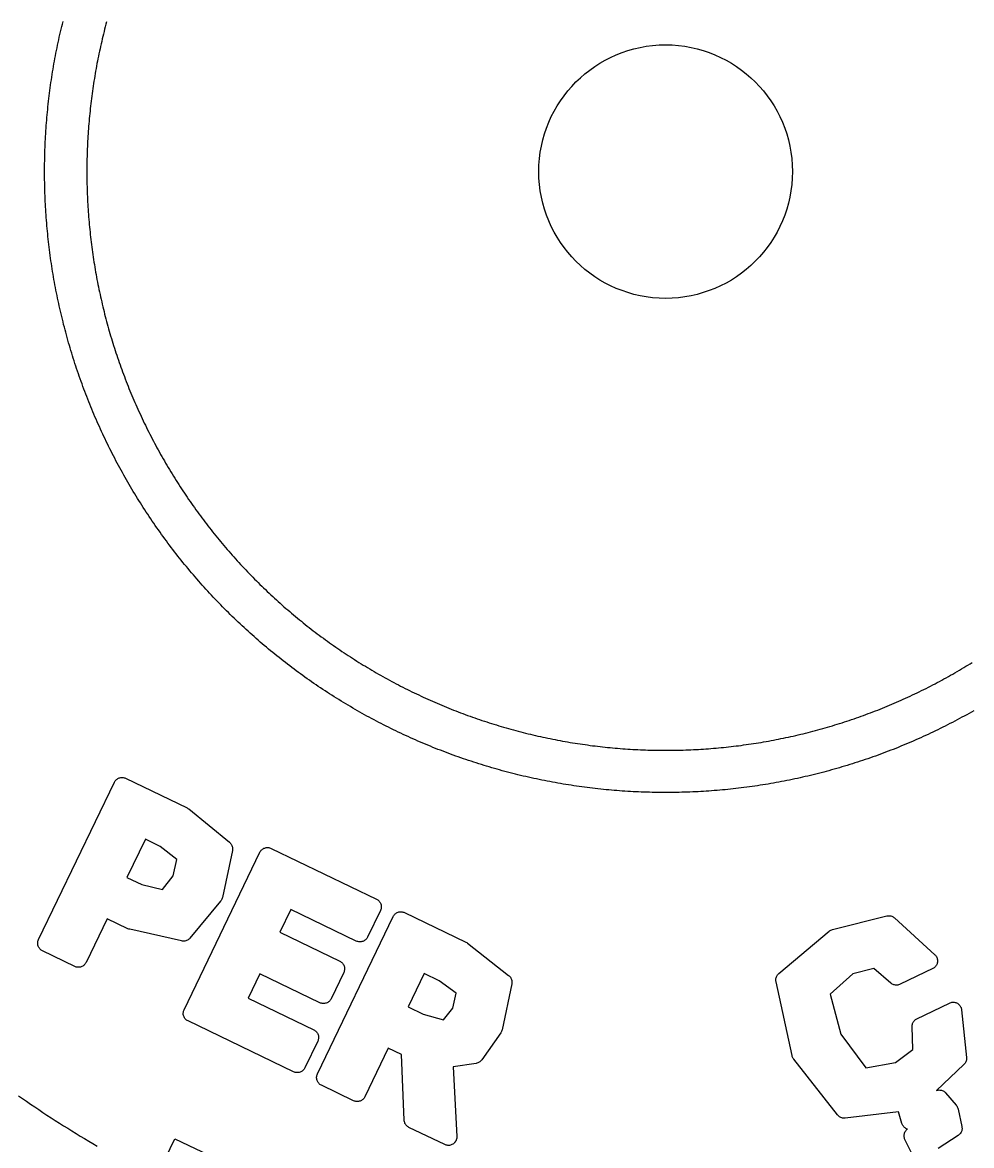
# Model space of a CAD drawing. Header units: millimetres. Extents: x -17.8 to 17.8, y -17.8 to 17.8.
# Drawn here: x -9.385 to -6.016, y -3.457 to 0.529 of the extents above; entities that cross this region are included whole.
import ezdxf

# ---------------------------------------------------------------- set-up
doc = ezdxf.new("R2010")
doc.units = ezdxf.units.MM
doc.layers.add('ALTIN', color=2, linetype='Continuous')
doc.layers.add('KESIM', color=1, linetype='Continuous')

msp = doc.modelspace()

# ---------------------------------------------------------------- linework, layer by layer
at = {"layer": 'ALTIN'}
for points in [[(-6.0086, -1.9134), (-6.017, -1.9182), (-6.0253, -1.9229), (-6.0337, -1.9276), (-6.0422, -1.9322), (-6.0506, -1.9368), (-6.0591, -1.9414), (-6.0675, -1.9459), (-6.076, -1.9504), (-6.0846, -1.9549), (-6.0931, -1.9593), (-6.1017, -1.9637), (-6.1102, -1.968), (-6.1188, -1.9723), (-6.1274, -1.9766), (-6.1361, -1.9808), (-6.1447, -1.985), (-6.1534, -1.9892), (-6.1621, -1.9933), (-6.1708, -1.9974), (-6.1795, -2.0014), (-6.1883, -2.0054), (-6.197, -2.0094), (-6.2058, -2.0133), (-6.2146, -2.0172), (-6.2234, -2.0211), (-6.2322, -2.0249), (-6.2411, -2.0287), (-6.2499, -2.0324), (-6.2588, -2.0361), (-6.2677, -2.0398), (-6.2766, -2.0434), (-6.2855, -2.047), (-6.2945, -2.0505), (-6.3034, -2.054), (-6.3124, -2.0575), (-6.3214, -2.0609), (-6.3304, -2.0643), (-6.3394, -2.0677), (-6.3484, -2.071), (-6.3575, -2.0742), (-6.3665, -2.0775), (-6.3756, -2.0807), (-6.3847, -2.0838), (-6.3938, -2.0869), (-6.4029, -2.09), (-6.412, -2.093), (-6.4212, -2.096), (-6.4303, -2.099), (-6.4395, -2.1019), (-6.4487, -2.1047), (-6.4578, -2.1076), (-6.4671, -2.1104), (-6.4763, -2.1131), (-6.4855, -2.1158), (-6.4947, -2.1185), (-6.504, -2.1211), (-6.5132, -2.1237), (-6.5225, -2.1263), (-6.5318, -2.1288), (-6.5411, -2.1313), (-6.5504, -2.1337), (-6.5597, -2.1361), (-6.569, -2.1384), (-6.5784, -2.1407), (-6.5877, -2.143), (-6.5971, -2.1452), (-6.6064, -2.1474), (-6.6158, -2.1495), (-6.6252, -2.1516), (-6.6346, -2.1537), (-6.644, -2.1557), (-6.6534, -2.1577), (-6.6628, -2.1596), (-6.6722, -2.1615), (-6.6817, -2.1634), (-6.6911, -2.1652), (-6.7006, -2.167), (-6.71, -2.1687), (-6.7195, -2.1704), (-6.729, -2.172), (-6.7385, -2.1737), (-6.7479, -2.1752), (-6.7574, -2.1767), (-6.7669, -2.1782), (-6.7764, -2.1797), (-6.786, -2.1811), (-6.7955, -2.1824), (-6.805, -2.1837), (-6.8145, -2.185), (-6.8241, -2.1863), (-6.8336, -2.1875), (-6.8432, -2.1886), (-6.8527, -2.1897), (-6.8623, -2.1908), (-6.8718, -2.1918), (-6.8814, -2.1928), (-6.891, -2.1937), (-6.9005, -2.1946), (-6.9101, -2.1955), (-6.9197, -2.1963), (-6.9293, -2.1971), (-6.9389, -2.1978), (-6.9485, -2.1985), (-6.9581, -2.1992), (-6.9677, -2.1998), (-6.9773, -2.2003), (-6.9869, -2.2009), (-6.9965, -2.2013), (-7.0061, -2.2018), (-7.0157, -2.2022), (-7.0253, -2.2025), (-7.0349, -2.2029), (-7.0445, -2.2031), (-7.0541, -2.2034), (-7.0637, -2.2035), (-7.0734, -2.2037), (-7.083, -2.2038), (-7.0926, -2.2039), (-7.1022, -2.2039), (-7.1118, -2.2039), (-7.1214, -2.2038), (-7.131, -2.2037), (-7.1407, -2.2035), (-7.1503, -2.2034), (-7.1599, -2.2031), (-7.1695, -2.2029), (-7.1791, -2.2025), (-7.1887, -2.2022), (-7.1983, -2.2018), (-7.2079, -2.2013), (-7.2175, -2.2009), (-7.2271, -2.2003), (-7.2367, -2.1998), (-7.2463, -2.1992), (-7.2559, -2.1985), (-7.2655, -2.1978), (-7.2751, -2.1971), (-7.2847, -2.1963), (-7.2943, -2.1955), (-7.3039, -2.1946), (-7.3134, -2.1937), (-7.323, -2.1928), (-7.3326, -2.1918), (-7.3421, -2.1908), (-7.3517, -2.1897), (-7.3612, -2.1886), (-7.3708, -2.1875), (-7.3803, -2.1863), (-7.3899, -2.185), (-7.3994, -2.1837), (-7.4089, -2.1824), (-7.4184, -2.1811), (-7.428, -2.1797), (-7.4375, -2.1782), (-7.447, -2.1767), (-7.4565, -2.1752), (-7.4659, -2.1737), (-7.4754, -2.172), (-7.4849, -2.1704), (-7.4944, -2.1687), (-7.5038, -2.167), (-7.5133, -2.1652), (-7.5227, -2.1634), (-7.5322, -2.1615), (-7.5416, -2.1596), (-7.551, -2.1577), (-7.5604, -2.1557), (-7.5698, -2.1537), (-7.5792, -2.1516), (-7.5886, -2.1495), (-7.598, -2.1474), (-7.6073, -2.1452), (-7.6167, -2.143), (-7.626, -2.1407), (-7.6354, -2.1384), (-7.6447, -2.1361), (-7.654, -2.1337), (-7.6633, -2.1313), (-7.6726, -2.1288), (-7.6819, -2.1263), (-7.6912, -2.1237), (-7.7004, -2.1211), (-7.7097, -2.1185), (-7.7189, -2.1158), (-7.7281, -2.1131), (-7.7373, -2.1104), (-7.7466, -2.1076), (-7.7557, -2.1047), (-7.7649, -2.1019), (-7.7741, -2.099), (-7.7832, -2.096), (-7.7924, -2.093), (-7.8015, -2.09), (-7.8106, -2.0869), (-7.8197, -2.0838), (-7.8288, -2.0807), (-7.8379, -2.0775), (-7.8469, -2.0742), (-7.856, -2.071), (-7.865, -2.0677), (-7.874, -2.0643), (-7.883, -2.0609), (-7.892, -2.0575), (-7.901, -2.054), (-7.9099, -2.0505), (-7.9189, -2.047), (-7.9278, -2.0434), (-7.9367, -2.0398), (-7.9456, -2.0361), (-7.9545, -2.0324), (-7.9633, -2.0287), (-7.9722, -2.0249), (-7.981, -2.0211), (-7.9898, -2.0172), (-7.9986, -2.0133), (-8.0074, -2.0094), (-8.0161, -2.0054), (-8.0249, -2.0014), (-8.0336, -1.9974), (-8.0423, -1.9933), (-8.051, -1.9892), (-8.0597, -1.985), (-8.0683, -1.9808), (-8.077, -1.9766), (-8.0856, -1.9723), (-8.0942, -1.968), (-8.1027, -1.9637), (-8.1113, -1.9593), (-8.1198, -1.9549), (-8.1284, -1.9504), (-8.1369, -1.9459), (-8.1453, -1.9414), (-8.1538, -1.9368), (-8.1622, -1.9322), (-8.1707, -1.9276), (-8.1791, -1.9229), (-8.1874, -1.9182), (-8.1958, -1.9134), (-8.2041, -1.9086), (-8.2125, -1.9038), (-8.2208, -1.8989), (-8.229, -1.894), (-8.2373, -1.8891), (-8.2455, -1.8841), (-8.2537, -1.8791), (-8.2619, -1.8741), (-8.2701, -1.869), (-8.2782, -1.8639), (-8.2863, -1.8587), (-8.2944, -1.8535), (-8.3025, -1.8483), (-8.3106, -1.8431), (-8.3186, -1.8378), (-8.3266, -1.8325), (-8.3346, -1.8271), (-8.3426, -1.8217), (-8.3505, -1.8163), (-8.3584, -1.8108), (-8.3663, -1.8053), (-8.3742, -1.7998), (-8.382, -1.7942), (-8.3898, -1.7886), (-8.3976, -1.783), (-8.4054, -1.7773), (-8.4131, -1.7716), (-8.4208, -1.7659), (-8.4285, -1.7601), (-8.4362, -1.7543), (-8.4438, -1.7485), (-8.4515, -1.7426), (-8.459, -1.7367), (-8.4666, -1.7307), (-8.4741, -1.7248), (-8.4817, -1.7188), (-8.4891, -1.7127), (-8.4966, -1.7067), (-8.504, -1.7006), (-8.5114, -1.6944), (-8.5188, -1.6883), (-8.5262, -1.6821), (-8.5335, -1.6758), (-8.5408, -1.6696), (-8.5481, -1.6633), (-8.5553, -1.657), (-8.5625, -1.6506), (-8.5697, -1.6442), (-8.5769, -1.6378), (-8.584, -1.6314), (-8.5911, -1.6249), (-8.5982, -1.6184), (-8.6052, -1.6118), (-8.6123, -1.6052), (-8.6193, -1.5986), (-8.6262, -1.592), (-8.6331, -1.5853), (-8.64, -1.5786), (-8.6469, -1.5719), (-8.6538, -1.5652), (-8.6606, -1.5584), (-8.6674, -1.5516), (-8.6741, -1.5447), (-8.6808, -1.5378), (-8.6875, -1.5309), (-8.6942, -1.524), (-8.7008, -1.5171), (-8.7074, -1.5101), (-8.714, -1.503), (-8.7206, -1.496), (-8.7271, -1.4889), (-8.7336, -1.4818), (-8.74, -1.4747), (-8.7464, -1.4675), (-8.7528, -1.4603), (-8.7592, -1.4531), (-8.7655, -1.4459), (-8.7718, -1.4386), (-8.778, -1.4313), (-8.7843, -1.424), (-8.7905, -1.4166), (-8.7966, -1.4092), (-8.8028, -1.4018), (-8.8089, -1.3944), (-8.8149, -1.3869), (-8.821, -1.3795), (-8.827, -1.3719), (-8.8329, -1.3644), (-8.8389, -1.3568), (-8.8448, -1.3493), (-8.8507, -1.3416), (-8.8565, -1.334), (-8.8623, -1.3263), (-8.8681, -1.3186), (-8.8738, -1.3109), (-8.8795, -1.3032), (-8.8852, -1.2954), (-8.8908, -1.2876), (-8.8964, -1.2798), (-8.902, -1.272), (-8.9075, -1.2641), (-8.913, -1.2562), (-8.9185, -1.2483), (-8.9239, -1.2404), (-8.9293, -1.2324), (-8.9347, -1.2244), (-8.94, -1.2164), (-8.9453, -1.2084), (-8.9505, -1.2003), (-8.9557, -1.1922), (-8.9609, -1.1841), (-8.9661, -1.176), (-8.9712, -1.1679), (-8.9763, -1.1597), (-8.9813, -1.1515), (-8.9863, -1.1433), (-8.9913, -1.1351), (-8.9962, -1.1268), (-9.0011, -1.1186), (-9.006, -1.1103), (-9.0108, -1.1019), (-9.0156, -1.0936), (-9.0204, -1.0852), (-9.0251, -1.0769), (-9.0298, -1.0685), (-9.0344, -1.06), (-9.039, -1.0516), (-9.0436, -1.0431), (-9.0481, -1.0347), (-9.0526, -1.0262), (-9.0571, -1.0176), (-9.0615, -1.0091), (-9.0659, -1.0005), (-9.0702, -0.992), (-9.0745, -0.9834), (-9.0788, -0.9748), (-9.083, -0.9661), (-9.0872, -0.9575), (-9.0914, -0.9488), (-9.0955, -0.9401), (-9.0996, -0.9314), (-9.1036, -0.9227), (-9.1076, -0.9139), (-9.1116, -0.9052), (-9.1155, -0.8964), (-9.1194, -0.8876), (-9.1233, -0.8788), (-9.1271, -0.87), (-9.1309, -0.8611), (-9.1346, -0.8523), (-9.1383, -0.8434), (-9.142, -0.8345), (-9.1456, -0.8256), (-9.1492, -0.8167), (-9.1527, -0.8077), (-9.1562, -0.7988), (-9.1597, -0.7898), (-9.1631, -0.7808), (-9.1665, -0.7718), (-9.1699, -0.7628), (-9.1732, -0.7538), (-9.1764, -0.7447), (-9.1797, -0.7357), (-9.1829, -0.7266), (-9.186, -0.7175), (-9.1891, -0.7084), (-9.1922, -0.6993), (-9.1952, -0.6902), (-9.1982, -0.681), (-9.2012, -0.6719), (-9.2041, -0.6627), (-9.2069, -0.6535), (-9.2098, -0.6444), (-9.2126, -0.6351), (-9.2153, -0.6259), (-9.218, -0.6167), (-9.2207, -0.6075), (-9.2233, -0.5982), (-9.2259, -0.589), (-9.2285, -0.5797), (-9.231, -0.5704), (-9.2335, -0.5611), (-9.2359, -0.5518), (-9.2383, -0.5425), (-9.2406, -0.5332), (-9.2429, -0.5238), (-9.2452, -0.5145), (-9.2474, -0.5051), (-9.2496, -0.4958), (-9.2517, -0.4864), (-9.2538, -0.477), (-9.2559, -0.4676), (-9.2579, -0.4582), (-9.2599, -0.4488), (-9.2618, -0.4394), (-9.2637, -0.43), (-9.2656, -0.4205), (-9.2674, -0.4111), (-9.2692, -0.4016), (-9.2709, -0.3922), (-9.2726, -0.3827), (-9.2742, -0.3732), (-9.2759, -0.3637), (-9.2774, -0.3543), (-9.2789, -0.3448), (-9.2804, -0.3353), (-9.2819, -0.3258), (-9.2833, -0.3162), (-9.2846, -0.3067), (-9.2859, -0.2972), (-9.2872, -0.2877), (-9.2885, -0.2781), (-9.2897, -0.2686), (-9.2908, -0.259), (-9.2919, -0.2495), (-9.293, -0.2399), (-9.294, -0.2304), (-9.295, -0.2208), (-9.2959, -0.2112), (-9.2968, -0.2017), (-9.2977, -0.1921), (-9.2985, -0.1825), (-9.2993, -0.1729), (-9.3, -0.1633), (-9.3007, -0.1537), (-9.3014, -0.1441), (-9.302, -0.1345), (-9.3025, -0.1249), (-9.3031, -0.1153), (-9.3035, -0.1057), (-9.304, -0.0961), (-9.3044, -0.0865), (-9.3047, -0.0769), (-9.3051, -0.0673), (-9.3053, -0.0577), (-9.3056, -0.0481), (-9.3057, -0.0385), (-9.3059, -0.0288), (-9.306, -0.0192), (-9.3061, -0.0096), (-9.3061, 0), (-9.3061, 0.0096), (-9.306, 0.0192), (-9.3059, 0.0288), (-9.3057, 0.0385), (-9.3056, 0.0481), (-9.3053, 0.0577), (-9.3051, 0.0673), (-9.3047, 0.0769), (-9.3044, 0.0865), (-9.304, 0.0961), (-9.3035, 0.1057), (-9.3031, 0.1153), (-9.3025, 0.1249), (-9.302, 0.1345), (-9.3014, 0.1441), (-9.3007, 0.1537), (-9.3, 0.1633), (-9.2993, 0.1729), (-9.2985, 0.1825), (-9.2977, 0.1921), (-9.2968, 0.2017), (-9.2959, 0.2112), (-9.295, 0.2208), (-9.294, 0.2304), (-9.293, 0.2399), (-9.2919, 0.2495), (-9.2908, 0.259), (-9.2897, 0.2686), (-9.2885, 0.2781), (-9.2872, 0.2877), (-9.2859, 0.2972), (-9.2846, 0.3067), (-9.2833, 0.3162), (-9.2819, 0.3258), (-9.2804, 0.3353), (-9.2789, 0.3448), (-9.2774, 0.3543), (-9.2759, 0.3637), (-9.2742, 0.3732), (-9.2726, 0.3827), (-9.2709, 0.3922), (-9.2692, 0.4016), (-9.2674, 0.4111), (-9.2656, 0.4205), (-9.2637, 0.43), (-9.2618, 0.4394), (-9.2599, 0.4488), (-9.2579, 0.4582), (-9.2559, 0.4676), (-9.2538, 0.477), (-9.2517, 0.4864), (-9.2496, 0.4958), (-9.2474, 0.5051), (-9.2452, 0.5145), (-9.2429, 0.5238), (-9.2406, 0.5332)], [(-9.0861, 0.5316), (-9.0884, 0.5229), (-9.0907, 0.5143), (-9.0929, 0.5056), (-9.0951, 0.4969), (-9.0972, 0.4882), (-9.0993, 0.4795), (-9.1014, 0.4708), (-9.1034, 0.462), (-9.1054, 0.4533), (-9.1074, 0.4445), (-9.1093, 0.4358), (-9.1112, 0.427), (-9.113, 0.4183), (-9.1148, 0.4095), (-9.1166, 0.4007), (-9.1183, 0.3919), (-9.12, 0.3831), (-9.1217, 0.3743), (-9.1233, 0.3655), (-9.1249, 0.3567), (-9.1264, 0.3478), (-9.1279, 0.339), (-9.1294, 0.3301), (-9.1308, 0.3213), (-9.1322, 0.3124), (-9.1335, 0.3036), (-9.1348, 0.2947), (-9.1361, 0.2858), (-9.1373, 0.277), (-9.1385, 0.2681), (-9.1397, 0.2592), (-9.1408, 0.2503), (-9.1418, 0.2414), (-9.1429, 0.2325), (-9.1439, 0.2236), (-9.1448, 0.2147), (-9.1457, 0.2058), (-9.1466, 0.1969), (-9.1475, 0.1879), (-9.1483, 0.179), (-9.149, 0.1701), (-9.1497, 0.1611), (-9.1504, 0.1522), (-9.1511, 0.1433), (-9.1517, 0.1343), (-9.1522, 0.1254), (-9.1528, 0.1164), (-9.1533, 0.1075), (-9.1537, 0.0985), (-9.1541, 0.0896), (-9.1545, 0.0806), (-9.1548, 0.0717), (-9.1551, 0.0627), (-9.1554, 0.0538), (-9.1556, 0.0448), (-9.1558, 0.0358), (-9.1559, 0.0269), (-9.156, 0.0179), (-9.1561, 0.009), (-9.1561, 0), (-9.1561, -0.009), (-9.156, -0.0179), (-9.1559, -0.0269), (-9.1558, -0.0358), (-9.1556, -0.0448), (-9.1554, -0.0538), (-9.1551, -0.0627), (-9.1548, -0.0717), (-9.1545, -0.0806), (-9.1541, -0.0896), (-9.1537, -0.0985), (-9.1533, -0.1075), (-9.1528, -0.1164), (-9.1522, -0.1254), (-9.1517, -0.1343), (-9.1511, -0.1433), (-9.1504, -0.1522), (-9.1497, -0.1611), (-9.149, -0.1701), (-9.1483, -0.179), (-9.1475, -0.1879), (-9.1466, -0.1969), (-9.1457, -0.2058), (-9.1448, -0.2147), (-9.1439, -0.2236), (-9.1429, -0.2325), (-9.1418, -0.2414), (-9.1408, -0.2503), (-9.1397, -0.2592), (-9.1385, -0.2681), (-9.1373, -0.277), (-9.1361, -0.2858), (-9.1348, -0.2947), (-9.1335, -0.3036), (-9.1322, -0.3124), (-9.1308, -0.3213), (-9.1294, -0.3301), (-9.1279, -0.339), (-9.1264, -0.3478), (-9.1249, -0.3567), (-9.1233, -0.3655), (-9.1217, -0.3743), (-9.12, -0.3831), (-9.1183, -0.3919), (-9.1166, -0.4007), (-9.1148, -0.4095), (-9.113, -0.4183), (-9.1112, -0.427), (-9.1093, -0.4358), (-9.1074, -0.4445), (-9.1054, -0.4533), (-9.1034, -0.462), (-9.1014, -0.4708), (-9.0993, -0.4795), (-9.0972, -0.4882), (-9.0951, -0.4969), (-9.0929, -0.5056), (-9.0907, -0.5143), (-9.0884, -0.5229), (-9.0861, -0.5316), (-9.0838, -0.5402), (-9.0814, -0.5489), (-9.079, -0.5575), (-9.0765, -0.5661), (-9.074, -0.5747), (-9.0715, -0.5833), (-9.0689, -0.5919), (-9.0663, -0.6005), (-9.0637, -0.6091), (-9.061, -0.6176), (-9.0583, -0.6262), (-9.0556, -0.6347), (-9.0528, -0.6432), (-9.0499, -0.6517), (-9.0471, -0.6602), (-9.0442, -0.6687), (-9.0412, -0.6771), (-9.0383, -0.6856), (-9.0353, -0.694), (-9.0322, -0.7025), (-9.0291, -0.7109), (-9.026, -0.7193), (-9.0229, -0.7277), (-9.0197, -0.736), (-9.0164, -0.7444), (-9.0132, -0.7527), (-9.0099, -0.7611), (-9.0065, -0.7694), (-9.0031, -0.7777), (-8.9997, -0.786), (-8.9963, -0.7943), (-8.9928, -0.8025), (-8.9893, -0.8108), (-8.9857, -0.819), (-8.9821, -0.8272), (-8.9785, -0.8354), (-8.9748, -0.8436), (-8.9712, -0.8517), (-8.9674, -0.8599), (-8.9636, -0.868), (-8.9598, -0.8761), (-8.956, -0.8842), (-8.9521, -0.8923), (-8.9482, -0.9004), (-8.9443, -0.9084), (-8.9403, -0.9164), (-8.9363, -0.9244), (-8.9322, -0.9324), (-8.9281, -0.9404), (-8.924, -0.9484), (-8.9199, -0.9563), (-8.9157, -0.9642), (-8.9114, -0.9721), (-8.9072, -0.98), (-8.9029, -0.9879), (-8.8986, -0.9957), (-8.8942, -1.0036), (-8.8898, -1.0114), (-8.8854, -1.0192), (-8.8809, -1.0269), (-8.8764, -1.0347), (-8.8719, -1.0424), (-8.8673, -1.0501), (-8.8627, -1.0578), (-8.8581, -1.0655), (-8.8534, -1.0731), (-8.8487, -1.0808), (-8.844, -1.0884), (-8.8392, -1.096), (-8.8344, -1.1035), (-8.8296, -1.1111), (-8.8247, -1.1186), (-8.8198, -1.1261), (-8.8149, -1.1336), (-8.8099, -1.1411), (-8.8049, -1.1485), (-8.7999, -1.1559), (-8.7949, -1.1633), (-8.7898, -1.1707), (-8.7846, -1.1781), (-8.7795, -1.1854), (-8.7743, -1.1927), (-8.7691, -1.2), (-8.7638, -1.2072), (-8.7585, -1.2145), (-8.7532, -1.2217), (-8.7479, -1.2289), (-8.7425, -1.2361), (-8.7371, -1.2432), (-8.7317, -1.2503), (-8.7262, -1.2574), (-8.7207, -1.2645), (-8.7151, -1.2715), (-8.7096, -1.2786), (-8.704, -1.2856), (-8.6984, -1.2925), (-8.6927, -1.2995), (-8.687, -1.3064), (-8.6813, -1.3133), (-8.6756, -1.3202), (-8.6698, -1.3271), (-8.664, -1.3339), (-8.6581, -1.3407), (-8.6523, -1.3475), (-8.6464, -1.3542), (-8.6405, -1.3609), (-8.6345, -1.3676), (-8.6285, -1.3743), (-8.6225, -1.381), (-8.6165, -1.3876), (-8.6104, -1.3942), (-8.6043, -1.4007), (-8.5982, -1.4073), (-8.592, -1.4138), (-8.5858, -1.4203), (-8.5796, -1.4267), (-8.5734, -1.4332), (-8.5671, -1.4396), (-8.5608, -1.446), (-8.5545, -1.4523), (-8.5482, -1.4586), (-8.5418, -1.4649), (-8.5354, -1.4712), (-8.5289, -1.4774), (-8.5225, -1.4836), (-8.516, -1.4898), (-8.5095, -1.496), (-8.5029, -1.5021), (-8.4964, -1.5082), (-8.4898, -1.5143), (-8.4832, -1.5203), (-8.4765, -1.5263), (-8.4698, -1.5323), (-8.4631, -1.5383), (-8.4564, -1.5442), (-8.4497, -1.5501), (-8.4429, -1.5559), (-8.4361, -1.5618), (-8.4293, -1.5676), (-8.4224, -1.5734), (-8.4155, -1.5791), (-8.4086, -1.5848), (-8.4017, -1.5905), (-8.3947, -1.5962), (-8.3878, -1.6018), (-8.3808, -1.6074), (-8.3737, -1.6129), (-8.3667, -1.6185), (-8.3596, -1.624), (-8.3525, -1.6295), (-8.3454, -1.6349), (-8.3383, -1.6403), (-8.3311, -1.6457), (-8.3239, -1.651), (-8.3167, -1.6563), (-8.3094, -1.6616), (-8.3022, -1.6669), (-8.2949, -1.6721), (-8.2876, -1.6773), (-8.2803, -1.6824), (-8.2729, -1.6876), (-8.2655, -1.6927), (-8.2581, -1.6977), (-8.2507, -1.7027), (-8.2433, -1.7077), (-8.2358, -1.7127), (-8.2283, -1.7176), (-8.2208, -1.7225), (-8.2133, -1.7274), (-8.2057, -1.7322), (-8.1982, -1.737), (-8.1906, -1.7418), (-8.183, -1.7465), (-8.1753, -1.7512), (-8.1677, -1.7559), (-8.16, -1.7605), (-8.1523, -1.7651), (-8.1446, -1.7697), (-8.1369, -1.7742), (-8.1291, -1.7787), (-8.1214, -1.7832), (-8.1136, -1.7876), (-8.1058, -1.792), (-8.0979, -1.7964), (-8.0901, -1.8007), (-8.0822, -1.805), (-8.0743, -1.8092), (-8.0664, -1.8135), (-8.0585, -1.8177), (-8.0506, -1.8218), (-8.0426, -1.8259), (-8.0346, -1.83), (-8.0266, -1.8341), (-8.0186, -1.8381), (-8.0106, -1.8421), (-8.0026, -1.846), (-7.9945, -1.8499), (-7.9864, -1.8538), (-7.9783, -1.8576), (-7.9702, -1.8614), (-7.9621, -1.8652), (-7.9539, -1.869), (-7.9458, -1.8726), (-7.9376, -1.8763), (-7.9294, -1.8799), (-7.9212, -1.8835), (-7.913, -1.8871), (-7.9047, -1.8906), (-7.8965, -1.8941), (-7.8882, -1.8975), (-7.8799, -1.9009), (-7.8716, -1.9043), (-7.8633, -1.9077), (-7.8549, -1.911), (-7.8466, -1.9142), (-7.8382, -1.9175), (-7.8299, -1.9207), (-7.8215, -1.9238), (-7.8131, -1.9269), (-7.8047, -1.93), (-7.7962, -1.9331), (-7.7878, -1.9361), (-7.7793, -1.939), (-7.7709, -1.942), (-7.7624, -1.9449), (-7.7539, -1.9477), (-7.7454, -1.9506), (-7.7369, -1.9534), (-7.7284, -1.9561), (-7.7198, -1.9588), (-7.7113, -1.9615), (-7.7027, -1.9641), (-7.6941, -1.9667), (-7.6855, -1.9693), (-7.6769, -1.9718), (-7.6683, -1.9743), (-7.6597, -1.9768), (-7.6511, -1.9792), (-7.6424, -1.9816), (-7.6338, -1.9839), (-7.6251, -1.9862), (-7.6165, -1.9885), (-7.6078, -1.9907), (-7.5991, -1.9929), (-7.5904, -1.995), (-7.5817, -1.9971), (-7.573, -1.9992), (-7.5642, -2.0012), (-7.5555, -2.0032), (-7.5467, -2.0052), (-7.538, -2.0071), (-7.5292, -2.009), (-7.5205, -2.0108), (-7.5117, -2.0126), (-7.5029, -2.0144), (-7.4941, -2.0161), (-7.4853, -2.0178), (-7.4765, -2.0195), (-7.4677, -2.0211), (-7.4589, -2.0227), (-7.45, -2.0242), (-7.4412, -2.0257), (-7.4323, -2.0272), (-7.4235, -2.0286), (-7.4146, -2.03), (-7.4058, -2.0313), (-7.3969, -2.0326), (-7.388, -2.0339), (-7.3792, -2.0351), (-7.3703, -2.0363), (-7.3614, -2.0375), (-7.3525, -2.0386), (-7.3436, -2.0396), (-7.3347, -2.0407), (-7.3258, -2.0417), (-7.3169, -2.0426), (-7.308, -2.0435), (-7.2991, -2.0444), (-7.2901, -2.0453), (-7.2812, -2.0461), (-7.2723, -2.0468), (-7.2633, -2.0475), (-7.2544, -2.0482), (-7.2455, -2.0489), (-7.2365, -2.0495), (-7.2276, -2.05), (-7.2186, -2.0506), (-7.2097, -2.0511), (-7.2007, -2.0515), (-7.1918, -2.0519), (-7.1828, -2.0523), (-7.1739, -2.0526), (-7.1649, -2.0529), (-7.156, -2.0532), (-7.147, -2.0534), (-7.138, -2.0536), (-7.1291, -2.0537), (-7.1201, -2.0538), (-7.1112, -2.0539), (-7.1022, -2.0539), (-7.0932, -2.0539), (-7.0843, -2.0538), (-7.0753, -2.0537), (-7.0664, -2.0536), (-7.0574, -2.0534), (-7.0484, -2.0532), (-7.0395, -2.0529), (-7.0305, -2.0526), (-7.0216, -2.0523), (-7.0126, -2.0519), (-7.0037, -2.0515), (-6.9947, -2.0511), (-6.9858, -2.0506), (-6.9768, -2.05), (-6.9679, -2.0495), (-6.9589, -2.0489), (-6.95, -2.0482), (-6.9411, -2.0475), (-6.9321, -2.0468), (-6.9232, -2.0461), (-6.9143, -2.0453), (-6.9053, -2.0444), (-6.8964, -2.0435), (-6.8875, -2.0426), (-6.8786, -2.0417), (-6.8697, -2.0407), (-6.8608, -2.0396), (-6.8519, -2.0386), (-6.843, -2.0375), (-6.8341, -2.0363), (-6.8252, -2.0351), (-6.8164, -2.0339), (-6.8075, -2.0326), (-6.7986, -2.0313), (-6.7898, -2.03), (-6.7809, -2.0286), (-6.7721, -2.0272), (-6.7632, -2.0257), (-6.7544, -2.0242), (-6.7455, -2.0227), (-6.7367, -2.0211), (-6.7279, -2.0195), (-6.7191, -2.0178), (-6.7103, -2.0161), (-6.7015, -2.0144), (-6.6927, -2.0126), (-6.6839, -2.0108), (-6.6752, -2.009), (-6.6664, -2.0071), (-6.6577, -2.0052), (-6.6489, -2.0032), (-6.6402, -2.0012), (-6.6314, -1.9992), (-6.6227, -1.9971), (-6.614, -1.995), (-6.6053, -1.9929), (-6.5966, -1.9907), (-6.5879, -1.9885), (-6.5793, -1.9862), (-6.5706, -1.9839), (-6.562, -1.9816), (-6.5533, -1.9792), (-6.5447, -1.9768), (-6.5361, -1.9743), (-6.5275, -1.9718), (-6.5189, -1.9693), (-6.5103, -1.9667), (-6.5017, -1.9641), (-6.4931, -1.9615), (-6.4846, -1.9588), (-6.476, -1.9561), (-6.4675, -1.9534), (-6.459, -1.9506), (-6.4505, -1.9477), (-6.442, -1.9449), (-6.4335, -1.942), (-6.4251, -1.939), (-6.4166, -1.9361), (-6.4082, -1.9331), (-6.3997, -1.93), (-6.3913, -1.9269), (-6.3829, -1.9238), (-6.3745, -1.9207), (-6.3662, -1.9175), (-6.3578, -1.9142), (-6.3495, -1.911), (-6.3411, -1.9077), (-6.3328, -1.9043), (-6.3245, -1.9009), (-6.3162, -1.8975), (-6.3079, -1.8941), (-6.2997, -1.8906), (-6.2914, -1.8871), (-6.2832, -1.8835), (-6.275, -1.8799), (-6.2668, -1.8763), (-6.2586, -1.8726), (-6.2505, -1.869), (-6.2423, -1.8652), (-6.2342, -1.8614), (-6.2261, -1.8576), (-6.218, -1.8538), (-6.2099, -1.8499), (-6.2018, -1.846), (-6.1938, -1.8421), (-6.1858, -1.8381), (-6.1778, -1.8341), (-6.1698, -1.83), (-6.1618, -1.8259), (-6.1538, -1.8218), (-6.1459, -1.8177), (-6.138, -1.8135), (-6.1301, -1.8092), (-6.1222, -1.805), (-6.1143, -1.8007), (-6.1065, -1.7964), (-6.0986, -1.792), (-6.0908, -1.7876), (-6.083, -1.7832), (-6.0753, -1.7787), (-6.0675, -1.7742), (-6.0598, -1.7697), (-6.0521, -1.7651), (-6.0444, -1.7605), (-6.0367, -1.7559), (-6.0291, -1.7512), (-6.0214, -1.7465), (-6.0138, -1.7418)], [(-6.2312, -3.4798), (-6.2527, -3.4351), (-6.2539, -3.4324), (-6.2547, -3.4296), (-6.2553, -3.4267), (-6.2556, -3.4238), (-6.2557, -3.4208), (-6.2554, -3.4179), (-6.2548, -3.415), (-6.254, -3.4122), (-6.2529, -3.4095), (-6.2515, -3.4069), (-6.2499, -3.4044), (-6.2481, -3.4021), (-6.246, -3.4), (-6.2438, -3.3982), (-6.2444, -3.3981), (-6.2471, -3.397), (-6.2497, -3.3957), (-6.2521, -3.3942), (-6.2544, -3.3924), (-6.2565, -3.3904), (-6.2584, -3.3882), (-6.2601, -3.3859), (-6.2615, -3.3834), (-6.2627, -3.3807), (-6.2637, -3.378), (-6.2756, -3.3372), (-6.4649, -3.3595), (-6.4679, -3.3597), (-6.471, -3.3596), (-6.474, -3.3592), (-6.477, -3.3584), (-6.4799, -3.3574), (-6.4827, -3.3561), (-6.4853, -3.3545), (-6.4877, -3.3526), (-6.49, -3.3505), (-6.492, -3.3482), (-6.6476, -3.1497), (-6.6492, -3.1475), (-6.6505, -3.1452), (-6.6517, -3.1427), (-6.6526, -3.1402), (-6.6533, -3.1376), (-6.7104, -2.8757), (-6.7109, -2.8728), (-6.7111, -2.8698), (-6.711, -2.8669), (-6.7106, -2.864), (-6.7099, -2.8611), (-6.709, -2.8583), (-6.7078, -2.8556), (-6.7063, -2.853), (-6.7045, -2.8506), (-6.7026, -2.8484), (-6.7004, -2.8464), (-6.5223, -2.6961), (-6.5201, -2.6945), (-6.5178, -2.693), (-6.5153, -2.6918), (-6.5128, -2.6908), (-6.5102, -2.69), (-6.3172, -2.6418), (-6.3143, -2.6412), (-6.3113, -2.6409), (-6.3084, -2.6409), (-6.3054, -2.6412), (-6.3025, -2.6418), (-6.2997, -2.6427), (-6.297, -2.6438), (-6.2944, -2.6452), (-6.2919, -2.6469), (-6.2896, -2.6488), (-6.1468, -2.7795), (-6.1448, -2.7816), (-6.1429, -2.7839), (-6.1413, -2.7863), (-6.14, -2.7889), (-6.1388, -2.7916), (-6.138, -2.7944), (-6.1374, -2.7973), (-6.1371, -2.8002), (-6.1371, -2.8031), (-6.1374, -2.806), (-6.138, -2.8089), (-6.1388, -2.8117), (-6.14, -2.8144), (-6.1413, -2.817), (-6.1429, -2.8194), (-6.1448, -2.8217), (-6.1468, -2.8238), (-6.1491, -2.8257), (-6.1515, -2.8273), (-6.1541, -2.8287), (-6.2699, -2.8845), (-6.2725, -2.8856), (-6.2753, -2.8864), (-6.2781, -2.887), (-6.281, -2.8874), (-6.2839, -2.8874), (-6.2868, -2.8872), (-6.2896, -2.8867), (-6.2924, -2.8859), (-6.2951, -2.8848), (-6.2977, -2.8835), (-6.3001, -2.882), (-6.3024, -2.8802), (-6.3631, -2.8282), (-6.4372, -2.8469), (-6.5182, -2.9193), (-6.4802, -3.062), (-6.3917, -3.1812), (-6.2861, -3.162), (-6.2252, -3.1153), (-6.2275, -3.0347), (-6.2274, -3.0318), (-6.2271, -3.029), (-6.2265, -3.0262), (-6.2256, -3.0234), (-6.2245, -3.0208), (-6.2231, -3.0183), (-6.2215, -3.0159), (-6.2197, -3.0137), (-6.2176, -3.0116), (-6.2154, -3.0098), (-6.213, -3.0082), (-6.2105, -3.0068), (-6.0946, -2.951), (-6.092, -2.9499), (-6.0892, -2.949), (-6.0864, -2.9484), (-6.0835, -2.9481), (-6.0807, -2.9481), (-6.0778, -2.9483), (-6.075, -2.9488), (-6.0722, -2.9495), (-6.0695, -2.9506), (-6.0669, -2.9519), (-6.0645, -2.9534), (-6.0622, -2.9551), (-6.0601, -2.9571), (-6.0582, -2.9592), (-6.0565, -2.9615), (-6.0551, -2.964), (-6.0538, -2.9666), (-6.0529, -2.9693), (-6.0522, -2.9721), (-6.0517, -2.975), (-6.0342, -3.1443), (-6.0341, -3.1474), (-6.0342, -3.1504), (-6.0347, -3.1535), (-6.0355, -3.1564), (-6.0365, -3.1593), (-6.0379, -3.162), (-6.0395, -3.1646), (-6.0414, -3.167), (-6.0435, -3.1692), (-6.1409, -3.2612), (-6.1403, -3.261), (-6.1375, -3.2602), (-6.1346, -3.2597), (-6.1317, -3.2595), (-6.1288, -3.2596), (-6.1259, -3.26), (-6.123, -3.2607), (-6.1202, -3.2616), (-6.1176, -3.2628), (-6.115, -3.2642), (-6.1127, -3.2659), (-6.1104, -3.2678), (-6.1084, -3.27), (-6.0707, -3.3139), (-6.0688, -3.3162), (-6.0672, -3.3188), (-6.0659, -3.3215), (-6.0648, -3.3243), (-6.0641, -3.3272), (-6.0508, -3.3892), (-6.0504, -3.3921), (-6.0502, -3.3952), (-6.0503, -3.3982), (-6.0507, -3.4012), (-6.0515, -3.4041), (-6.0525, -3.4069), (-6.0538, -3.4097), (-6.0554, -3.4123), (-6.0572, -3.4147), (-6.0592, -3.4169), (-6.0615, -3.4189), (-6.0639, -3.4206), (-6.1355, -3.4667)], [(-9.3988, -3.2799), (-9.3845, -3.2899), (-9.3701, -3.2998), (-9.3557, -3.3097), (-9.3412, -3.3195), (-9.3267, -3.3292), (-9.3122, -3.3389), (-9.2976, -3.3485), (-9.2829, -3.358), (-9.2683, -3.3675), (-9.2535, -3.3769), (-9.2388, -3.3863), (-9.224, -3.3956), (-9.2092, -3.4048), (-9.1943, -3.414), (-9.1794, -3.4231), (-9.1644, -3.4321), (-9.1494, -3.4411), (-9.1344, -3.45), (-9.1193, -3.4588)], [(-8.9112, -3.572), (-8.844, -3.4325), (-8.6999, -3.502)]]:
    msp.add_lwpolyline(points, dxfattribs=at)
for points in [[(-9.021, -2.1522), (-9.0183, -2.1533), (-8.8004, -2.2583), (-8.7973, -2.26), (-8.7944, -2.2621), (-8.65, -2.3801), (-8.6478, -2.3821), (-8.6458, -2.3843), (-8.644, -2.3867), (-8.6425, -2.3893), (-8.6412, -2.392), (-8.6402, -2.3948), (-8.6395, -2.3977), (-8.6391, -2.4007), (-8.639, -2.4036), (-8.6392, -2.4066), (-8.6396, -2.4096), (-8.6752, -2.5763), (-8.6759, -2.5791), (-8.6769, -2.5818), (-8.6782, -2.5844), (-8.6797, -2.5869), (-8.6814, -2.5892), (-8.79, -2.7204), (-8.792, -2.7226), (-8.7943, -2.7246), (-8.7967, -2.7264), (-8.7993, -2.7279), (-8.802, -2.7291), (-8.8048, -2.7301), (-8.8078, -2.7308), (-8.8107, -2.7312), (-8.8137, -2.7313), (-8.8167, -2.731), (-8.8197, -2.7305), (-9.0037, -2.6893), (-9.007, -2.6883), (-9.0102, -2.687), (-9.084, -2.6515), (-9.1589, -2.807), (-9.1603, -2.8096), (-9.162, -2.8121), (-9.1639, -2.8143), (-9.166, -2.8164), (-9.1683, -2.8182), (-9.1707, -2.8199), (-9.1733, -2.8212), (-9.1761, -2.8223), (-9.1789, -2.8232), (-9.1818, -2.8237), (-9.1847, -2.824), (-9.1877, -2.824), (-9.1906, -2.8237), (-9.1935, -2.8231), (-9.1963, -2.8222), (-9.199, -2.821), (-9.3133, -2.766), (-9.3159, -2.7646), (-9.3183, -2.7629), (-9.3206, -2.761), (-9.3227, -2.7589), (-9.3245, -2.7567), (-9.3261, -2.7542), (-9.3275, -2.7516), (-9.3286, -2.7489), (-9.3295, -2.746), (-9.33, -2.7432), (-9.3303, -2.7402), (-9.3303, -2.7373), (-9.33, -2.7343), (-9.3294, -2.7315), (-9.3285, -2.7287), (-9.3273, -2.7259), (-9.0583, -2.1673), (-9.0569, -2.1648), (-9.0553, -2.1623), (-9.0534, -2.1601), (-9.0513, -2.158), (-9.049, -2.1561), (-9.0465, -2.1545), (-9.0439, -2.1531), (-9.0412, -2.152), (-9.0384, -2.1512), (-9.0355, -2.1507), (-9.0326, -2.1504), (-9.0296, -2.1504), (-9.0267, -2.1507), (-9.0238, -2.1513)], [(-8.8873, -2.5474), (-8.8502, -2.4999), (-8.8364, -2.4418), (-8.8963, -2.395), (-8.9484, -2.3699), (-9.0136, -2.5051), (-8.9611, -2.5304)], [(-8.811, -2.9746), (-8.542, -2.416), (-8.5406, -2.4134), (-8.5389, -2.411), (-8.537, -2.4087), (-8.5349, -2.4066), (-8.5327, -2.4048), (-8.5302, -2.4032), (-8.5276, -2.4018), (-8.5249, -2.4007), (-8.522, -2.3999), (-8.5191, -2.3993), (-8.5162, -2.399), (-8.5133, -2.3991), (-8.5103, -2.3994), (-8.5075, -2.4), (-8.5046, -2.4008), (-8.5019, -2.402), (-8.1281, -2.582), (-8.1255, -2.5834), (-8.1231, -2.5851), (-8.1208, -2.587), (-8.1187, -2.5891), (-8.1169, -2.5913), (-8.1153, -2.5938), (-8.1139, -2.5964), (-8.1128, -2.5991), (-8.112, -2.602), (-8.1114, -2.6049), (-8.1111, -2.6078), (-8.1112, -2.6107), (-8.1115, -2.6137), (-8.1121, -2.6165), (-8.1129, -2.6194), (-8.1141, -2.6221), (-8.1597, -2.7168), (-8.1611, -2.7194), (-8.1628, -2.7219), (-8.1647, -2.7241), (-8.1668, -2.7262), (-8.1691, -2.7281), (-8.1715, -2.7297), (-8.1741, -2.731), (-8.1768, -2.7321), (-8.1797, -2.733), (-8.1826, -2.7335), (-8.1855, -2.7338), (-8.1884, -2.7338), (-8.1914, -2.7335), (-8.1942, -2.7329), (-8.1971, -2.732), (-8.1998, -2.7309), (-8.4322, -2.6189), (-8.4712, -2.6998), (-8.2583, -2.8024), (-8.2557, -2.8038), (-8.2533, -2.8054), (-8.251, -2.8073), (-8.2489, -2.8094), (-8.2471, -2.8117), (-8.2455, -2.8141), (-8.2441, -2.8167), (-8.243, -2.8195), (-8.2422, -2.8223), (-8.2416, -2.8252), (-8.2413, -2.8281), (-8.2414, -2.8311), (-8.2417, -2.834), (-8.2423, -2.8369), (-8.2431, -2.8397), (-8.2443, -2.8424), (-8.2892, -2.9357), (-8.2906, -2.9383), (-8.2923, -2.9408), (-8.2942, -2.943), (-8.2963, -2.9451), (-8.2986, -2.9469), (-8.301, -2.9486), (-8.3036, -2.9499), (-8.3064, -2.951), (-8.3092, -2.9519), (-8.3121, -2.9524), (-8.315, -2.9527), (-8.3179, -2.9527), (-8.3209, -2.9524), (-8.3238, -2.9518), (-8.3266, -2.9509), (-8.3293, -2.9498), (-8.5422, -2.8472), (-8.5839, -2.9338), (-8.3507, -3.0461), (-8.3481, -3.0475), (-8.3457, -3.0491), (-8.3434, -3.051), (-8.3413, -3.0531), (-8.3395, -3.0554), (-8.3379, -3.0579), (-8.3365, -3.0605), (-8.3354, -3.0632), (-8.3345, -3.066), (-8.334, -3.0689), (-8.3337, -3.0718), (-8.3337, -3.0748), (-8.3341, -3.0777), (-8.3346, -3.0806), (-8.3355, -3.0834), (-8.3367, -3.0861), (-8.3824, -3.181), (-8.3838, -3.1836), (-8.3854, -3.186), (-8.3873, -3.1883), (-8.3894, -3.1904), (-8.3917, -3.1922), (-8.3942, -3.1938), (-8.3968, -3.1952), (-8.3995, -3.1963), (-8.4023, -3.1971), (-8.4052, -3.1977), (-8.4081, -3.198), (-8.4111, -3.198), (-8.414, -3.1976), (-8.4169, -3.197), (-8.4197, -3.1962), (-8.4224, -3.195), (-8.797, -3.0146), (-8.7996, -3.0132), (-8.802, -3.0116), (-8.8043, -3.0097), (-8.8063, -3.0076), (-8.8082, -3.0053), (-8.8098, -3.0029), (-8.8112, -3.0003), (-8.8123, -2.9975), (-8.8131, -2.9947), (-8.8137, -2.9918), (-8.8139, -2.9889), (-8.8139, -2.9859), (-8.8136, -2.983), (-8.813, -2.9801), (-8.8121, -2.9773)], [(-8.0286, -2.6299), (-7.8108, -2.7348), (-7.8079, -2.7364), (-7.8052, -2.7383), (-7.6592, -2.853), (-7.6569, -2.8549), (-7.6548, -2.8572), (-7.653, -2.8596), (-7.6514, -2.8621), (-7.6501, -2.8649), (-7.649, -2.8677), (-7.6483, -2.8706), (-7.6478, -2.8736), (-7.6477, -2.8766), (-7.6479, -2.8797), (-7.6483, -2.8826), (-7.6822, -3.0459), (-7.683, -3.0489), (-7.684, -3.0518), (-7.6854, -3.0546), (-7.6871, -3.0572), (-7.7548, -3.1528), (-7.7567, -3.1551), (-7.7588, -3.1573), (-7.7611, -3.1593), (-7.7636, -3.161), (-7.7663, -3.1625), (-7.7691, -3.1636), (-7.772, -3.1645), (-7.775, -3.1651), (-7.8557, -3.1769), (-7.8431, -3.4247), (-7.8431, -3.4277), (-7.8434, -3.4306), (-7.844, -3.4335), (-7.8449, -3.4364), (-7.846, -3.4391), (-7.8474, -3.4417), (-7.849, -3.4442), (-7.8509, -3.4464), (-7.853, -3.4485), (-7.8553, -3.4504), (-7.8578, -3.452), (-7.8604, -3.4534), (-7.8631, -3.4545), (-7.8659, -3.4554), (-7.8688, -3.456), (-7.8718, -3.4562), (-7.8747, -3.4562), (-7.8777, -3.4559), (-7.8806, -3.4553), (-7.8834, -3.4544), (-7.8861, -3.4533), (-8.0128, -3.3923), (-8.0154, -3.3909), (-8.0178, -3.3892), (-8.0201, -3.3873), (-8.0222, -3.3852), (-8.024, -3.3829), (-8.0256, -3.3805), (-8.027, -3.3779), (-8.0281, -3.3752), (-8.029, -3.3723), (-8.0295, -3.3694), (-8.0298, -3.3665), (-8.0395, -3.1337), (-8.0862, -3.1111), (-8.1693, -3.2836), (-8.1707, -3.2862), (-8.1723, -3.2887), (-8.1742, -3.2909), (-8.1763, -3.293), (-8.1786, -3.2948), (-8.1811, -3.2965), (-8.1837, -3.2978), (-8.1864, -3.2989), (-8.1892, -3.2998), (-8.1921, -3.3003), (-8.1951, -3.3006), (-8.198, -3.3006), (-8.2009, -3.3003), (-8.2038, -3.2997), (-8.2066, -3.2988), (-8.2093, -3.2976), (-8.3237, -3.2426), (-8.3263, -3.2412), (-8.3287, -3.2395), (-8.331, -3.2376), (-8.333, -3.2355), (-8.3349, -3.2333), (-8.3365, -3.2308), (-8.3379, -3.2282), (-8.339, -3.2255), (-8.3398, -3.2226), (-8.3404, -3.2197), (-8.3406, -3.2168), (-8.3406, -3.2139), (-8.3403, -3.2109), (-8.3397, -3.2081), (-8.3388, -3.2052), (-8.3377, -3.2025), (-8.0687, -2.6439), (-8.0673, -2.6413), (-8.0656, -2.6389), (-8.0637, -2.6366), (-8.0616, -2.6346), (-8.0593, -2.6327), (-8.0569, -2.6311), (-8.0543, -2.6297), (-8.0516, -2.6286), (-8.0487, -2.6278), (-8.0458, -2.6272), (-8.0429, -2.627), (-8.04, -2.627), (-8.037, -2.6273), (-8.0342, -2.6279), (-8.0313, -2.6288)], [(-7.8573, -2.9696), (-7.8452, -2.916), (-7.9061, -2.8718), (-7.9588, -2.8465), (-8.0156, -2.9646), (-7.9624, -2.9902), (-7.8908, -3.011)]]:
    msp.add_lwpolyline(points, close=True, dxfattribs=at)
at = {"layer": 'KESIM'}
for centre, radius in [((0, 0), 17.8), ((-7.1022, 0), 0.4499)]:
    msp.add_circle(centre, radius, dxfattribs=at)

doc.saveas('drawing.dxf')
